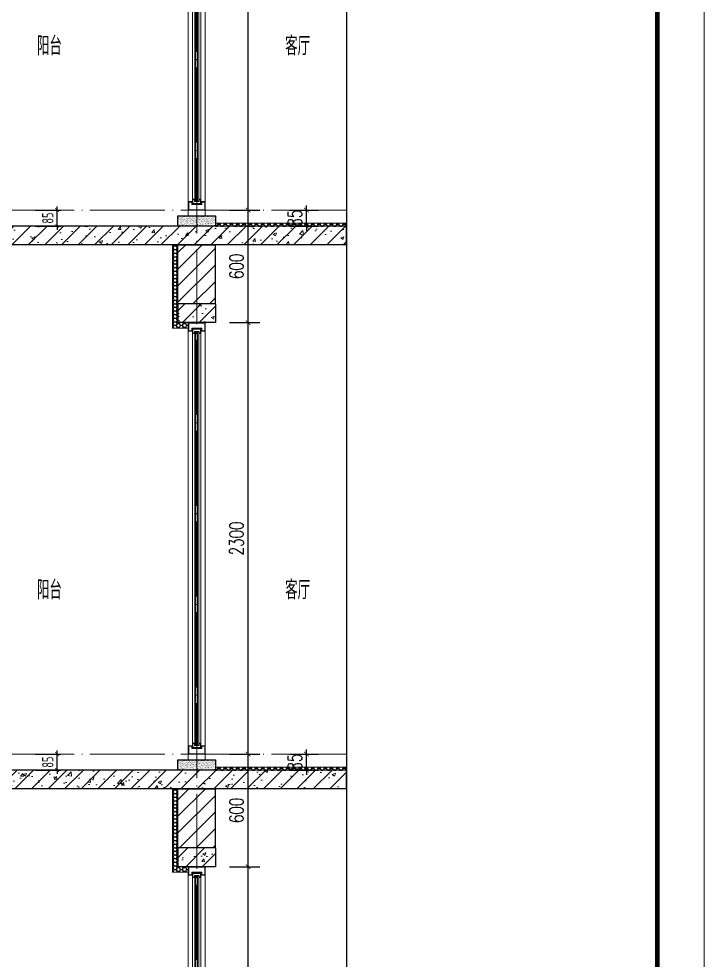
# Model space of a CAD drawing. Extents: x -812054 to 22247, y -644080 to 1003627.
# Drawn here: x -126119 to -122465, y -227866 to -222848 of the extents above; entities that cross this region are included whole.
import ezdxf

# ---------------------------------------------------------------- set-up
doc = ezdxf.new("R2010")
doc.units = 0
doc.header["$LTSCALE"] = 1000
doc.linetypes.add('DOTE', pattern=[2.42, 2, -0.2, 0.02, -0.2])
doc.layers.get('0').update_dxf_attribs({"linetype": 'CONTINUOUS'})
doc.layers.get('DEFPOINTS').update_dxf_attribs({"linetype": 'CONTINUOUS'})
for name, color, linetype in [('DIM', 2, 'CONTINUOUS'), ('DIM_SYMB', 3, 'CONTINUOUS'), ('PUB_DIM', 3, 'CONTINUOUS'), ('PUB_TEXT', 2, 'CONTINUOUS'), ('WALL', 5, 'CONTINUOUS'), ('立面-看线', 251, 'CONTINUOUS')]:
    doc.layers.add(name, color=color, linetype=linetype)
for name, color, linetype, lineweight in [('DOTE', 19, 'DOTE', 9), ('PUB_HATCH', 8, 'CONTINUOUS', 9), ('S_WINDOW', 144, 'CONTINUOUS', 15), ('图框', 9, 'CONTINUOUS', 18), ('细细', 250, 'CONTINUOUS', 0)]:
    doc.layers.add(name, color=color, linetype=linetype, lineweight=lineweight)
doc.styles.add('_TCH_DIM_T3', font='SIMPLEX', dxfattribs={"width": 0.705882, "bigfont": 'GBCBIG'})
doc.styles.add('TSSD_DIMENSION', font='Tssdeng.shx', dxfattribs={"width": 0.7, "bigfont": 'tssdchn.shx'})
doc.styles.add('TSSD_REIN', font='tssdeng.shx', dxfattribs={"width": 0.7, "height": 300, "bigfont": 'tssdchn.shx'})
doc.dimstyles.new('_TCH_ARCH&&25', dxfattribs={"dimtxt": 74.375, "dimasz": 25, "dimexe": 62.5, "dimexo": 75, "dimgap": 25, "dimtad": 1, "dimdec": 0, "dimzin": 0, "dimdsep": 46, "dimtxsty": '_TCH_DIM_T3', "dimblk": 'ARCHTICK', "dimcen": 0.09, "dimclrt": 7, "dimazin": 0, "dimtfac": 1, "dimtdec": 0, "dimtix": 1, "dimtmove": 2, "dimatfit": 3, "dimldrblk": 'ARCHTICK', "dimfxl": 1, "dimtolj": 1, "dimtzin": 0, "dimarcsym": 0})
doc.dimstyles.new('TSSD_20_20', dxfattribs={"dimtxt": 60, "dimasz": 20, "dimexe": 20, "dimexo": 50, "dimgap": 20, "dimtad": 1, "dimdec": 0, "dimzin": 0, "dimdsep": 46, "dimtxsty": 'TSSD_DIMENSION', "dimblk": 'ARCHTICK', "dimblk1": 'ARCHTICK', "dimblk2": 'ARCHTICK', "dimcen": 0, "dimdle": 20, "dimclrt": 7, "dimadec": 0, "dimazin": 0, "dimtfac": 1, "dimtdec": 0, "dimtix": 1, "dimtmove": 2, "dimatfit": 3, "dimfxl": 1, "dimtolj": 1, "dimtzin": 0, "dimarcsym": 0})
pattern_1 = [(315, (145053.3697, 680712.4302), (-1.76776695, -1.76776695), []), (315, (145054.5482, 680712.4302), (-1.76776695, -1.76776695), [])]
pattern_2 = [(315, (145053.3697, 678374.192), (-1.76776695, -1.76776695), []), (315, (145054.5482, 678374.192), (-1.76776695, -1.76776695), [])]
pattern_3 = [(45, (-700045.335, -61224.87), (-44.194174, 44.194174), []), (50, (-700045.33, -61224.87), (179.315046, -15.688034), [18.75, -206.25]), (355, (-700045.33, -61224.87), (-34.687833, 188.048033), [15, -165]), (100.4514, (-700030.4, -61226.18), (144.627345, 172.359886), [15.93505, -175.28553]), (46.1842, (-700045.33, -61174.87), (266.81026, -41.37975), [28.125, -309.375]), (96.6356, (-700023.1, -61178.32), (233.66568, 243.52947), [23.90257, -262.92825]), (351.1842, (-700045.33, -61174.87), (233.66549, 243.52965), [22.5, -247.5]), (21, (-700020.33, -61187.37), (149.226763, -100.654723), [18.75, -206.25]), (326, (-700020.33, -61187.37), (60.828833, 181.28751), [15, -165]), (71.4514, (-700007.9, -61195.76), (210.055657, 80.632624), [15.93505, -175.28553]), (37.5, (-700045.335, -61224.87), (3.039964, 83.2234635), [0, -163, 0, -167.5, 0, -165.625]), (7.5, (-700045.335, -61224.87), (65.767384, 98.602928), [0, -95.5, 0, -159.25, 0, -63.125]), (327.5, (-700101.085, -61224.87), (133.455609, -5.638718), [0, -62.5, 0, -195, 0, -258.75]), (317.5, (-700126.08, -61224.87), (145.796542, 25.026246), [0, -81.25, 0, -129.5, 0, -183.75])]
pattern_4 = [(45, (-700045.335, -61179.99), (-44.1941915, 44.1941915), [])]

# ---------------------------------------------------------------- blocks, each defined once
blk = doc.blocks.new('GFDDDDRG')
at = {"layer": '图框'}
blk.add_lwpolyline([(923310, -107437), (923310, -159999), (893610, -159999), (893610, -107437)], close=True, dxfattribs=at)
blk.add_lwpolyline([(923310, -107437), (923310, -159999), (893610, -159999), (893610, -107437)], close=True, dxfattribs=at)
at = {"layer": '图框', "const_width": 50}
blk.add_lwpolyline([(894110, -159499), (922810, -159499), (922810, -108687), (894110, -108687)], close=True, dxfattribs=at)
blk = doc.blocks.new('afzdfsregf')
at = {"layer": '细细'}
h = blk.add_hatch(dxfattribs=at)
h.set_pattern_fill('金属', color=256, style=0)
h.set_pattern_definition(pattern_1)
h.paths.add_polyline_path([(221063.8, 608913.8), (221043.8, 608913.8), (221043.8, 608927.3), (220993.8, 608927.3), (220993.8, 608913.8), (220973.8, 608913.8), (220973.8, 608958.8), (221063.8, 608958.8)])
h.paths.add_polyline_path([(221045.8, 608929.3), (221045.8, 608915.8), (221061.8, 608915.8), (221061.8, 608956.8), (220975.8, 608956.8), (220975.8, 608915.8), (220991.8, 608915.8), (220991.8, 608929.3)], flags=16)
h = blk.add_hatch(dxfattribs=at)
h.set_pattern_fill('金属', color=256, style=0)
h.set_pattern_definition(pattern_1)
h.paths.add_polyline_path([(220996.3, 608925.3), (220996.3, 608900.3), (221008.3, 608900.3), (221008.3, 608910.3), (221029.3, 608910.3), (221029.3, 608900.3), (221041.3, 608900.3), (221041.3, 608925.3)])
h.paths.add_polyline_path([(221039.3, 608923.3), (221039.3, 608902.3), (221031.3, 608902.3), (221031.3, 608912.3), (221006.3, 608912.3), (221006.3, 608902.3), (220998.3, 608902.3), (220998.3, 608923.3)], flags=16)
h = blk.add_hatch(color=256, dxfattribs=at)
edge = h.paths.add_edge_path()
edge.add_line((221023.3, 608910.3), (221023.3, 608898.3))
edge.add_arc((221018.8, 608890), 9.44, 61.5175, 118.4825)
edge.add_line((221014.3, 608898.3), (221014.3, 608910.3))
edge.add_arc((221018.8, 608918.6), 9.44, 241.5175, 298.4825)
h = blk.add_hatch(dxfattribs=at)
h.set_pattern_fill('金属', color=256, style=0)
h.set_pattern_definition(pattern_2)
h.paths.add_polyline_path([(221063.8, 606703.8), (221043.8, 606703.8), (221043.8, 606690.3), (220993.8, 606690.3), (220993.8, 606703.8), (220973.8, 606703.8), (220973.8, 606658.8), (221063.8, 606658.8)])
h.paths.add_polyline_path([(221045.8, 606688.3), (221045.8, 606701.8), (221061.8, 606701.8), (221061.8, 606660.8), (220975.8, 606660.8), (220975.8, 606701.8), (220991.8, 606701.8), (220991.8, 606688.3)], flags=16)
h = blk.add_hatch(dxfattribs=at)
h.set_pattern_fill('金属', color=256, style=0)
h.set_pattern_definition(pattern_2)
h.paths.add_polyline_path([(220996.3, 606692.3), (220996.3, 606717.3), (221008.3, 606717.3), (221008.3, 606707.3), (221029.3, 606707.3), (221029.3, 606717.3), (221041.3, 606717.3), (221041.3, 606692.3)])
h.paths.add_polyline_path([(221039.3, 606694.3), (221039.3, 606715.3), (221031.3, 606715.3), (221031.3, 606705.3), (221006.3, 606705.3), (221006.3, 606715.3), (220998.3, 606715.3), (220998.3, 606694.3)], flags=16)
h = blk.add_hatch(color=256, dxfattribs=at)
edge = h.paths.add_edge_path()
edge.add_line((221023.3, 606707.3), (221023.3, 606719.3))
edge.add_arc((221018.8, 606727.6), 9.44, 241.5175, 298.4825, ccw=False)
edge.add_line((221014.3, 606719.3), (221014.3, 606707.3))
edge.add_arc((221018.8, 606699), 9.44, 61.5175, 118.4825, ccw=False)
at = {"layer": 'S_WINDOW'}
for p, q in [((220973.8, 606703.8), (220973.8, 608913.8)), ((220996.3, 606717.3), (220996.3, 608900.3)), ((221041.3, 606717.3), (221041.3, 608900.3)), ((221063.8, 606703.8), (221063.8, 608913.8))]:
    blk.add_line(p, q, dxfattribs=at)
for points in [[(220973.8, 608958.8), (220973.8, 608913.8), (220993.8, 608913.8), (220993.8, 608927.3), (221043.8, 608927.3), (221043.8, 608913.8), (221063.8, 608913.8), (221063.8, 608958.8)], [(220975.8, 608956.8), (220975.8, 608915.8), (220991.8, 608915.8), (220991.8, 608929.3), (221045.8, 608929.3), (221045.8, 608915.8), (221061.8, 608915.8), (221061.8, 608956.8)], [(220996.3, 608925.3), (220996.3, 608900.3), (221008.3, 608900.3), (221008.3, 608910.3), (221029.3, 608910.3), (221029.3, 608900.3), (221041.3, 608900.3), (221041.3, 608925.3)], [(220998.3, 608923.3), (220998.3, 608902.3), (221006.3, 608902.3), (221006.3, 608912.3), (221031.3, 608912.3), (221031.3, 608902.3), (221039.3, 608902.3), (221039.3, 608923.3)], [(220973.8, 606658.8), (220973.8, 606703.8), (220993.8, 606703.8), (220993.8, 606690.3), (221043.8, 606690.3), (221043.8, 606703.8), (221063.8, 606703.8), (221063.8, 606658.8)], [(220975.8, 606660.8), (220975.8, 606701.8), (220991.8, 606701.8), (220991.8, 606688.3), (221045.8, 606688.3), (221045.8, 606701.8), (221061.8, 606701.8), (221061.8, 606660.8)], [(220996.3, 606692.3), (220996.3, 606717.3), (221008.3, 606717.3), (221008.3, 606707.3), (221029.3, 606707.3), (221029.3, 606717.3), (221041.3, 606717.3), (221041.3, 606692.3)], [(220998.3, 606694.3), (220998.3, 606715.3), (221006.3, 606715.3), (221006.3, 606705.3), (221031.3, 606705.3), (221031.3, 606715.3), (221039.3, 606715.3), (221039.3, 606694.3)]]:
    blk.add_lwpolyline(points, close=True, dxfattribs=at)
at = {"layer": '细细'}
for points in [[(221008.3, 608900.3), (221008.3, 606717.3)], [(221014.3, 606719.3), (221014.3, 608910.3)], [(221023.3, 606719.3), (221023.3, 608910.3)], [(221029.3, 608900.3), (221029.3, 606717.3)]]:
    blk.add_lwpolyline(points, dxfattribs=at)
for points in [[(221023.3, 608910.3), (221023.3, 608898.3, 0.253805), (221014.3, 608898.3), (221014.3, 608910.3, 0.253805)], [(221023.3, 606707.3), (221023.3, 606719.3, -0.253805), (221014.3, 606719.3), (221014.3, 606707.3, -0.253805)]]:
    blk.add_lwpolyline(points, format="xyb", close=True, dxfattribs=at)
blk = doc.blocks.new('_ArchTick')
at = {"color": 0, "linetype": 'ByBlock', "const_width": 0.15}
blk.add_lwpolyline([(-0.5, -0.5), (0.5, 0.5)], dxfattribs=at)
blk = doc.blocks.new('*D2757')
at = {"layer": 'DEFPOINTS', "color": 0, "transparency": 16777216}
for p in [(-125070.2, -227367.9), (-124896.2, -227367.9), (-125070.2, -229667.9)]:
    blk.add_point(p, dxfattribs=at)
at = {"layer": 'PUB_DIM', "color": 0, "lineweight": -2, "transparency": 16777216}
for p, q in [((-124995.2, -227367.9), (-124833.7, -227367.9)), ((-124896.2, -229667.9), (-124896.2, -227367.9)), ((-124995.2, -229667.9), (-124833.7, -229667.9))]:
    blk.add_line(p, q, dxfattribs=at)
at = {"layer": 'PUB_DIM', "color": 0, "lineweight": -2, "transparency": 16777216, "xscale": 25, "yscale": 25, "zscale": 25}
for p, rotation in [((-124896.2, -227367.9), 90), ((-124896.2, -229667.9), 270)]:
    blk.add_blockref('_ArchTick', p, dxfattribs=dict(at, rotation=rotation))
at = {"layer": 'PUB_DIM', "color": 7, "transparency": 16777216, "insert": (-124958.4, -228517.9), "char_height": 74.38, "attachment_point": 5, "rotation": 90, "style": '_TCH_DIM_T3'}
blk.add_mtext('\\A1;2300', dxfattribs=at)
blk = doc.blocks.new('*D2939')
at = {"layer": 'DEFPOINTS', "color": 0, "transparency": 16777216}
for p in [(-125070.2, -226767.9), (-124896.2, -226767.9), (-125070.2, -227367.9)]:
    blk.add_point(p, dxfattribs=at)
at = {"layer": 'PUB_DIM', "color": 0, "lineweight": -2, "transparency": 16777216}
for p, q in [((-124995.2, -226767.9), (-124833.7, -226767.9)), ((-124896.2, -227367.9), (-124896.2, -226767.9)), ((-124995.2, -227367.9), (-124833.7, -227367.9))]:
    blk.add_line(p, q, dxfattribs=at)
at = {"layer": 'PUB_DIM', "color": 0, "lineweight": -2, "transparency": 16777216, "xscale": 25, "yscale": 25, "zscale": 25}
for p, rotation in [((-124896.2, -226767.9), 90), ((-124896.2, -227367.9), 270)]:
    blk.add_blockref('_ArchTick', p, dxfattribs=dict(at, rotation=rotation))
at = {"layer": 'PUB_DIM', "color": 7, "transparency": 16777216, "insert": (-124958.4, -227067.9), "char_height": 74.38, "attachment_point": 5, "rotation": 90, "style": '_TCH_DIM_T3'}
blk.add_mtext('\\A1;600', dxfattribs=at)
blk = doc.blocks.new('*D2940')
at = {"layer": 'DEFPOINTS', "color": 0, "transparency": 16777216}
for p in [(-125070.2, -224467.9), (-124896.2, -224467.9), (-125070.2, -226767.9)]:
    blk.add_point(p, dxfattribs=at)
at = {"layer": 'PUB_DIM', "color": 0, "lineweight": -2, "transparency": 16777216}
for p, q in [((-124995.2, -224467.9), (-124833.7, -224467.9)), ((-124896.2, -226767.9), (-124896.2, -224467.9)), ((-124995.2, -226767.9), (-124833.7, -226767.9))]:
    blk.add_line(p, q, dxfattribs=at)
at = {"layer": 'PUB_DIM', "color": 0, "lineweight": -2, "transparency": 16777216, "xscale": 25, "yscale": 25, "zscale": 25}
for p, rotation in [((-124896.2, -224467.9), 90), ((-124896.2, -226767.9), 270)]:
    blk.add_blockref('_ArchTick', p, dxfattribs=dict(at, rotation=rotation))
at = {"layer": 'PUB_DIM', "color": 7, "transparency": 16777216, "insert": (-124958.4, -225617.9), "char_height": 74.38, "attachment_point": 5, "rotation": 90, "style": '_TCH_DIM_T3'}
blk.add_mtext('\\A1;2300', dxfattribs=at)
blk = doc.blocks.new('*D2941')
at = {"layer": 'DEFPOINTS', "color": 0, "transparency": 16777216}
for p in [(-125070.2, -223867.9), (-124896.2, -223867.9), (-125070.2, -224467.9)]:
    blk.add_point(p, dxfattribs=at)
at = {"layer": 'PUB_DIM', "color": 0, "lineweight": -2, "transparency": 16777216}
for p, q in [((-124995.2, -223867.9), (-124833.7, -223867.9)), ((-124896.2, -224467.9), (-124896.2, -223867.9)), ((-124995.2, -224467.9), (-124833.7, -224467.9))]:
    blk.add_line(p, q, dxfattribs=at)
at = {"layer": 'PUB_DIM', "color": 0, "lineweight": -2, "transparency": 16777216, "xscale": 25, "yscale": 25, "zscale": 25}
for p, rotation in [((-124896.2, -223867.9), 90), ((-124896.2, -224467.9), 270)]:
    blk.add_blockref('_ArchTick', p, dxfattribs=dict(at, rotation=rotation))
at = {"layer": 'PUB_DIM', "color": 7, "transparency": 16777216, "insert": (-124958.4, -224167.9), "char_height": 74.38, "attachment_point": 5, "rotation": 90, "style": '_TCH_DIM_T3'}
blk.add_mtext('\\A1;600', dxfattribs=at)
blk = doc.blocks.new('*D2942')
at = {"layer": 'DEFPOINTS', "color": 0, "transparency": 16777216}
for p in [(-125070.2, -221567.9), (-124896.2, -221567.9), (-125070.2, -223867.9)]:
    blk.add_point(p, dxfattribs=at)
at = {"layer": 'PUB_DIM', "color": 0, "lineweight": -2, "transparency": 16777216}
for p, q in [((-124995.2, -221567.9), (-124833.7, -221567.9)), ((-124896.2, -223867.9), (-124896.2, -221567.9)), ((-124995.2, -223867.9), (-124833.7, -223867.9))]:
    blk.add_line(p, q, dxfattribs=at)
at = {"layer": 'PUB_DIM', "color": 0, "lineweight": -2, "transparency": 16777216, "xscale": 25, "yscale": 25, "zscale": 25}
for p, rotation in [((-124896.2, -221567.9), 90), ((-124896.2, -223867.9), 270)]:
    blk.add_blockref('_ArchTick', p, dxfattribs=dict(at, rotation=rotation))
at = {"layer": 'PUB_DIM', "color": 7, "transparency": 16777216, "insert": (-124958.4, -222717.9), "char_height": 74.38, "attachment_point": 5, "rotation": 90, "style": '_TCH_DIM_T3'}
blk.add_mtext('\\A1;2300', dxfattribs=at)
blk = doc.blocks.new('*D2960')
at = {"layer": 'DEFPOINTS', "color": 0, "transparency": 16777216}
for p in [(-126080.3, -226767.9), (-125914.4, -226767.9), (-126080.3, -226852.9)]:
    blk.add_point(p, dxfattribs=at)
at = {"layer": 'DIM', "color": 0, "lineweight": -2, "transparency": 16777216}
for p, q in [((-125914.4, -226767.9), (-125914.4, -226747.9)), ((-126030.3, -226767.9), (-125894.4, -226767.9)), ((-125914.4, -226852.9), (-125914.4, -226767.9)), ((-126030.3, -226852.9), (-125894.4, -226852.9)), ((-125914.4, -226852.9), (-125914.4, -226872.9))]:
    blk.add_line(p, q, dxfattribs=at)
at = {"layer": 'DIM', "color": 0, "lineweight": -2, "transparency": 16777216, "xscale": 20, "yscale": 20, "zscale": 20}
for p, rotation in [((-125914.4, -226767.9), 270), ((-125914.4, -226852.9), 90)]:
    blk.add_blockref('_ArchTick', p, dxfattribs=dict(at, rotation=rotation))
at = {"layer": 'DIM', "color": 7, "transparency": 16777216, "insert": (-125964.4, -226810.4), "char_height": 60, "attachment_point": 5, "rotation": 90, "style": 'TSSD_DIMENSION'}
blk.add_mtext('\\A1;85', dxfattribs=at)
blk = doc.blocks.new('*D2961')
at = {"layer": 'DEFPOINTS', "color": 0, "transparency": 16777216}
for p in [(-124751.2, -226767.9), (-124585.3, -226767.9), (-124751.2, -226852.9)]:
    blk.add_point(p, dxfattribs=at)
at = {"layer": 'PUB_DIM', "color": 0, "lineweight": -2, "transparency": 16777216}
for p, q in [((-124585.3, -226767.9), (-124585.3, -226742.9)), ((-124676.2, -226767.9), (-124522.8, -226767.9)), ((-124585.3, -226852.9), (-124585.3, -226767.9)), ((-124676.2, -226852.9), (-124522.8, -226852.9)), ((-124585.3, -226852.9), (-124585.3, -226877.9))]:
    blk.add_line(p, q, dxfattribs=at)
at = {"layer": 'PUB_DIM', "color": 0, "lineweight": -2, "transparency": 16777216, "xscale": 25, "yscale": 25, "zscale": 25}
for p, rotation in [((-124585.3, -226767.9), 270), ((-124585.3, -226852.9), 90)]:
    blk.add_blockref('_ArchTick', p, dxfattribs=dict(at, rotation=rotation))
at = {"layer": 'PUB_DIM', "color": 7, "transparency": 16777216, "insert": (-124647.4, -226810.4), "char_height": 74.38, "attachment_point": 5, "rotation": 90, "style": '_TCH_DIM_T3'}
blk.add_mtext('\\A1;85', dxfattribs=at)
blk = doc.blocks.new('*D2972')
at = {"layer": 'DEFPOINTS', "color": 0, "transparency": 16777216}
for p in [(-126080.3, -223867.9), (-125914.4, -223867.9), (-126080.3, -223952.9)]:
    blk.add_point(p, dxfattribs=at)
at = {"layer": 'DIM', "color": 0, "lineweight": -2, "transparency": 16777216}
for p, q in [((-125914.4, -223867.9), (-125914.4, -223847.9)), ((-126030.3, -223867.9), (-125894.4, -223867.9)), ((-125914.4, -223952.9), (-125914.4, -223867.9)), ((-126030.3, -223952.9), (-125894.4, -223952.9)), ((-125914.4, -223952.9), (-125914.4, -223972.9))]:
    blk.add_line(p, q, dxfattribs=at)
at = {"layer": 'DIM', "color": 0, "lineweight": -2, "transparency": 16777216, "xscale": 20, "yscale": 20, "zscale": 20}
for p, rotation in [((-125914.4, -223867.9), 270), ((-125914.4, -223952.9), 90)]:
    blk.add_blockref('_ArchTick', p, dxfattribs=dict(at, rotation=rotation))
at = {"layer": 'DIM', "color": 7, "transparency": 16777216, "insert": (-125964.4, -223910.4), "char_height": 60, "attachment_point": 5, "rotation": 90, "style": 'TSSD_DIMENSION'}
blk.add_mtext('\\A1;85', dxfattribs=at)
blk = doc.blocks.new('*D2973')
at = {"layer": 'DEFPOINTS', "color": 0, "transparency": 16777216}
for p in [(-124751.2, -223867.9), (-124585.3, -223867.9), (-124751.2, -223952.9)]:
    blk.add_point(p, dxfattribs=at)
at = {"layer": 'PUB_DIM', "color": 0, "lineweight": -2, "transparency": 16777216}
for p, q in [((-124585.3, -223867.9), (-124585.3, -223842.9)), ((-124676.2, -223867.9), (-124522.8, -223867.9)), ((-124585.3, -223952.9), (-124585.3, -223867.9)), ((-124676.2, -223952.9), (-124522.8, -223952.9)), ((-124585.3, -223952.9), (-124585.3, -223977.9))]:
    blk.add_line(p, q, dxfattribs=at)
at = {"layer": 'PUB_DIM', "color": 0, "lineweight": -2, "transparency": 16777216, "xscale": 25, "yscale": 25, "zscale": 25}
for p, rotation in [((-124585.3, -223867.9), 270), ((-124585.3, -223952.9), 90)]:
    blk.add_blockref('_ArchTick', p, dxfattribs=dict(at, rotation=rotation))
at = {"layer": 'PUB_DIM', "color": 7, "transparency": 16777216, "insert": (-124647.4, -223910.4), "char_height": 74.38, "attachment_point": 5, "rotation": 90, "style": '_TCH_DIM_T3'}
blk.add_mtext('\\A1;85', dxfattribs=at)
blk = doc.blocks.new('20210902.15310664')
at = {"layer": 'DOTE', "color": 1, "linetype": 'DOTE', "ltscale": 0.2}
for p, q in [((86857.8, -133245.9), (86857.8, -113645.9)), ((87656.3, -126345.9), (83887.6, -126345.9)), ((87656.3, -129245.9), (83887.6, -129245.9))]:
    blk.add_line(p, q, dxfattribs=at)

msp = doc.modelspace()

# ---------------------------------------------------------------- hatches: boundary and pattern name
at = {"layer": 'PUB_HATCH'}
h = msp.add_hatch(dxfattribs=at)
h.set_pattern_fill('钢筋混凝土', color=256, scale=25, style=0)
h.set_pattern_definition(pattern_3)
h.paths.add_polyline_path([(-126870.15, -223952.9), (-126870.15, -224052.9), (-124371.63, -224052.9), (-124371.63, -223952.9)])
h = msp.add_hatch(dxfattribs=at)
h.set_pattern_fill('普通砖', color=256, scale=25, style=0)
h.set_pattern_definition(pattern_4)
h.paths.add_polyline_path([(-125270.15, -224367.9), (-125070.15, -224367.9), (-125070.15, -224052.9), (-125270.15, -224052.9)])
h = msp.add_hatch(dxfattribs=at)
h.set_pattern_fill('钢筋混凝土', color=256, scale=25, style=0)
h.set_pattern_definition(pattern_3)
h.paths.add_polyline_path([(-125270.15, -224367.9), (-125270.15, -224467.9), (-125070.15, -224467.9), (-125070.15, -224367.9)])
h = msp.add_hatch(dxfattribs=at)
h.set_pattern_fill('钢筋混凝土', color=256, scale=25, style=0)
h.set_pattern_definition(pattern_3)
h.paths.add_polyline_path([(-124371.63, -226852.9), (-126870.15, -226852.9), (-126936.82, -226886.23), (-126870.15, -226952.9), (-124371.63, -226952.9)])
h = msp.add_hatch(dxfattribs=at)
h.set_pattern_fill('普通砖', color=256, scale=25, style=0)
h.set_pattern_definition(pattern_4)
h.paths.add_polyline_path([(-125270.15, -227267.9), (-125070.15, -227267.9), (-125070.15, -226952.9), (-125270.15, -226952.9)])
h = msp.add_hatch(dxfattribs=at)
h.set_pattern_fill('钢筋混凝土', color=256, scale=25, style=0)
h.set_pattern_definition(pattern_3)
h.paths.add_polyline_path([(-125270.15, -227267.9), (-125270.15, -227367.9), (-125070.15, -227367.9), (-125070.15, -227267.9)])
at = {"layer": '立面-看线'}
h = msp.add_hatch(dxfattribs=at)
h.set_pattern_fill('碎沙', color=256, scale=4)
h.set_pattern_definition([(37.5, (-926323.3934, -609314.854), (-0.32000626, 9.78826475), [0, -7.7216, 0, -8.636, 0, -8.255]), (7.5, (-926323.393, -609314.854), (8.99046566, 14.33650201), [0, -4.1656, 0, -6.9596, 0, -2.667]), (327.5, (-926329.642, -609314.854), (15.819847405, 0.02874369), [0, -2.54, 0, -9.144, 0, -11.938]), (317.5, (-926329.642, -609314.854), (15.27112905, 4.45858647), [0, -1.27, 0, -5.9944, 0, -6.858])])
h.paths.add_polyline_path([(-125270.15, -223952.9), (-125070.15, -223952.9), (-125070.15, -223897.9), (-125270.15, -223897.9)])
h = msp.add_hatch(dxfattribs=at)
h.set_pattern_fill('HONEY', color=256, scale=7)
h.set_pattern_definition([(0, (-926423.393, -609314.854), (16.66875, 9.623705), [11.1125, -22.225]), (120, (-926423.393, -609314.854), (-16.66874801, 9.62370845), [11.1125, -22.225]), (60, (-926423.393, -609314.854), (1.99e-06, 19.24741345), [-22.225, 11.1125])])
h.paths.add_polyline_path([(-124371.63, -223937.9), (-125070.15, -223937.9), (-125070.15, -223952.9), (-124371.63, -223952.9)])
h = msp.add_hatch(dxfattribs=at)
h.set_pattern_fill('HONEY', color=256, scale=7)
h.set_pattern_definition([(0, (-926323.393, -609314.854), (16.66875, 9.623705), [11.1125, -22.225]), (120, (-926323.393, -609314.854), (-16.66874801, 9.62370845), [11.1125, -22.225]), (60, (-926323.393, -609314.854), (1.99e-06, 19.24741345), [-22.225, 11.1125])])
h.paths.add_polyline_path([(-125300.15, -224052.9), (-125270.15, -224052.9), (-125270.15, -224467.9), (-125215.15, -224467.9), (-125215.15, -224497.9), (-125300.15, -224497.9)])
h = msp.add_hatch(dxfattribs=at)
h.set_pattern_fill('碎沙', color=256, scale=4)
h.set_pattern_definition([(37.5, (-926323.3934, -612214.854), (-0.32000626, 9.78826475), [0, -7.7216, 0, -8.636, 0, -8.255]), (7.5, (-926323.393, -612214.854), (8.99046566, 14.33650201), [0, -4.1656, 0, -6.9596, 0, -2.667]), (327.5, (-926329.642, -612214.854), (15.819847405, 0.02874369), [0, -2.54, 0, -9.144, 0, -11.938]), (317.5, (-926329.642, -612214.854), (15.27112905, 4.45858647), [0, -1.27, 0, -5.9944, 0, -6.858])])
h.paths.add_polyline_path([(-125270.15, -226852.9), (-125070.15, -226852.9), (-125070.15, -226797.9), (-125270.15, -226797.9)])
h = msp.add_hatch(dxfattribs=at)
h.set_pattern_fill('HONEY', color=256, scale=7)
h.set_pattern_definition([(0, (-926423.393, -612214.854), (16.66875, 9.623705), [11.1125, -22.225]), (120, (-926423.393, -612214.854), (-16.66874801, 9.62370845), [11.1125, -22.225]), (60, (-926423.393, -612214.854), (1.99e-06, 19.24741345), [-22.225, 11.1125])])
h.paths.add_polyline_path([(-124371.63, -226837.9), (-125070.15, -226837.9), (-125070.15, -226852.9), (-124371.63, -226852.9)])
h = msp.add_hatch(dxfattribs=at)
h.set_pattern_fill('HONEY', color=256, scale=7)
h.set_pattern_definition([(0, (-926323.393, -612214.854), (16.66875, 9.623705), [11.1125, -22.225]), (120, (-926323.393, -612214.854), (-16.66874801, 9.62370845), [11.1125, -22.225]), (60, (-926323.393, -612214.854), (1.99e-06, 19.24741345), [-22.225, 11.1125])])
h.paths.add_polyline_path([(-125300.15, -226952.9), (-125270.15, -226952.9), (-125270.15, -227367.9), (-125215.15, -227367.9), (-125215.15, -227397.9), (-125300.15, -227397.9)])

# ---------------------------------------------------------------- linework, layer by layer
at = {"layer": 'DIM_SYMB'}
msp.add_lwpolyline([(-124371.63, -211747.9), (-124371.63, -221379.78), (-124319.13, -221398.89), (-124424.13, -221417.4), (-124371.63, -221436.03), (-124371.63, -231067.9)], dxfattribs=at)
at = {"layer": 'PUB_HATCH', "color": 215, "true_color": 0xa953a0}
for p, q in [((-125070.15, -223937.9), (-124371.63, -223937.9)), ((-125070.15, -226837.9), (-124371.63, -226837.9))]:
    msp.add_line(p, q, dxfattribs=at)
for points in [[(-125300.15, -224052.9), (-125300.15, -224497.9), (-125215.15, -224497.9)], [(-125300.15, -226952.9), (-125300.15, -227397.9), (-125215.15, -227397.9)]]:
    msp.add_lwpolyline(points, dxfattribs=at)
at = {"layer": 'S_WINDOW'}
for points in [[(-125215.15, -223867.9), (-125125.15, -223867.9), (-125125.15, -223897.9), (-125215.15, -223897.9)], [(-125215.15, -226767.9), (-125125.15, -226767.9), (-125125.15, -226797.9), (-125215.15, -226797.9)]]:
    msp.add_lwpolyline(points, close=True, dxfattribs=at)
at = {"layer": 'WALL'}
for p, q in [((-124371.63, -223952.9), (-126870.15, -223952.9)), ((-124371.63, -224052.9), (-124371.63, -223952.9)), ((-124371.63, -224052.9), (-126870.15, -224052.9)), ((-125270.15, -224367.9), (-125270.15, -224052.9)), ((-125270.15, -224052.9), (-125070.15, -224052.9)), ((-125070.15, -224367.9), (-125070.15, -224052.9)), ((-125270.15, -224367.9), (-125270.15, -224467.9)), ((-125070.15, -224367.9), (-125270.15, -224367.9)), ((-125070.15, -224367.9), (-125070.15, -224467.9)), ((-125070.15, -224467.9), (-125270.15, -224467.9)), ((-124371.63, -226852.9), (-126870.15, -226852.9)), ((-124371.63, -226952.9), (-124371.63, -226852.9)), ((-124371.63, -226952.9), (-126870.15, -226952.9)), ((-125270.15, -227267.9), (-125270.15, -226952.9)), ((-125270.15, -226952.9), (-125070.15, -226952.9)), ((-125070.15, -227267.9), (-125070.15, -226952.9)), ((-125270.15, -227267.9), (-125270.15, -227367.9)), ((-125070.15, -227267.9), (-125270.15, -227267.9)), ((-125070.15, -227267.9), (-125070.15, -227367.9)), ((-125070.15, -227367.9), (-125270.15, -227367.9))]:
    msp.add_line(p, q, dxfattribs=at)
for points in [[(-125270.15, -223897.9), (-125070.15, -223897.9), (-125070.15, -223952.9), (-125270.15, -223952.9)], [(-125270.15, -226797.9), (-125070.15, -226797.9), (-125070.15, -226852.9), (-125270.15, -226852.9)]]:
    msp.add_lwpolyline(points, close=True, dxfattribs=at)

# ---------------------------------------------------------------- block references
at = {"xscale": 0.5, "yscale": 0.5, "zscale": 0.5}
msp.add_blockref('GFDDDDRG', (-584119.72, -154941.4), dxfattribs=at)
for p in [(-346188.91, -830526.66), (-346188.91, -833426.66), (-346188.91, -836326.66)]:
    msp.add_blockref('afzdfsregf', p)
at = {"layer": 'DOTE'}
msp.add_blockref('20210902.15310664', (-212027.92, -97522.01), dxfattribs=at)

# ---------------------------------------------------------------- texts
at = {"layer": 'PUB_TEXT', "style": 'TSSD_REIN', "width": 0.7}
for s, p in [('阳台', (-126022.24, -223042.28)), ('客厅', (-124698.75, -223042.28)), ('阳台', (-126022.24, -225942.28)), ('客厅', (-124698.75, -225942.28))]:
    msp.add_text(s, height=100, dxfattribs=at).set_placement(p)

# ---------------------------------------------------------------- dimensions: what is measured, and where the dimension line sits
at = {"layer": 'DIM'}
for p1, p2, picture, middle in [((-126080.33, -223952.9), (-126080.33, -223867.9), '*D2972', (-125964.37, -223910.4)), ((-126080.33, -226852.9), (-126080.33, -226767.9), '*D2960', (-125964.37, -226810.4))]:
    dim = msp.add_aligned_dim(p1=p1, p2=p2, distance=-165.96, dimstyle='TSSD_20_20', dxfattribs=at)
    dim.commit()
    dim.dimension.update_dxf_attribs({"geometry": picture, "text_midpoint": middle})
at = {"layer": 'PUB_DIM'}
for p1, p2, distance, picture, middle in [((-125070.15, -223867.9), (-125070.15, -221567.9), -173.97, '*D2942', (-124958.37, -222717.9)), ((-124751.21, -223952.9), (-124751.21, -223867.9), -165.96, '*D2973', (-124647.44, -223910.4)), ((-125070.15, -224467.9), (-125070.15, -223867.9), -173.97, '*D2941', (-124958.37, -224167.9)), ((-125070.15, -226767.9), (-125070.15, -224467.9), -173.97, '*D2940', (-124958.37, -225617.9)), ((-125070.15, -227367.9), (-125070.15, -226767.9), -173.97, '*D2939', (-124958.37, -227067.9)), ((-124751.21, -226852.9), (-124751.21, -226767.9), -165.96, '*D2961', (-124647.44, -226810.4)), ((-125070.15, -229667.9), (-125070.15, -227367.9), -173.97, '*D2757', (-124958.37, -228517.9))]:
    dim = msp.add_aligned_dim(p1=p1, p2=p2, distance=distance, dimstyle='_TCH_ARCH&&25', dxfattribs=at)
    dim.commit()
    dim.dimension.update_dxf_attribs({"geometry": picture, "text_midpoint": middle})

doc.saveas('drawing.dxf')
